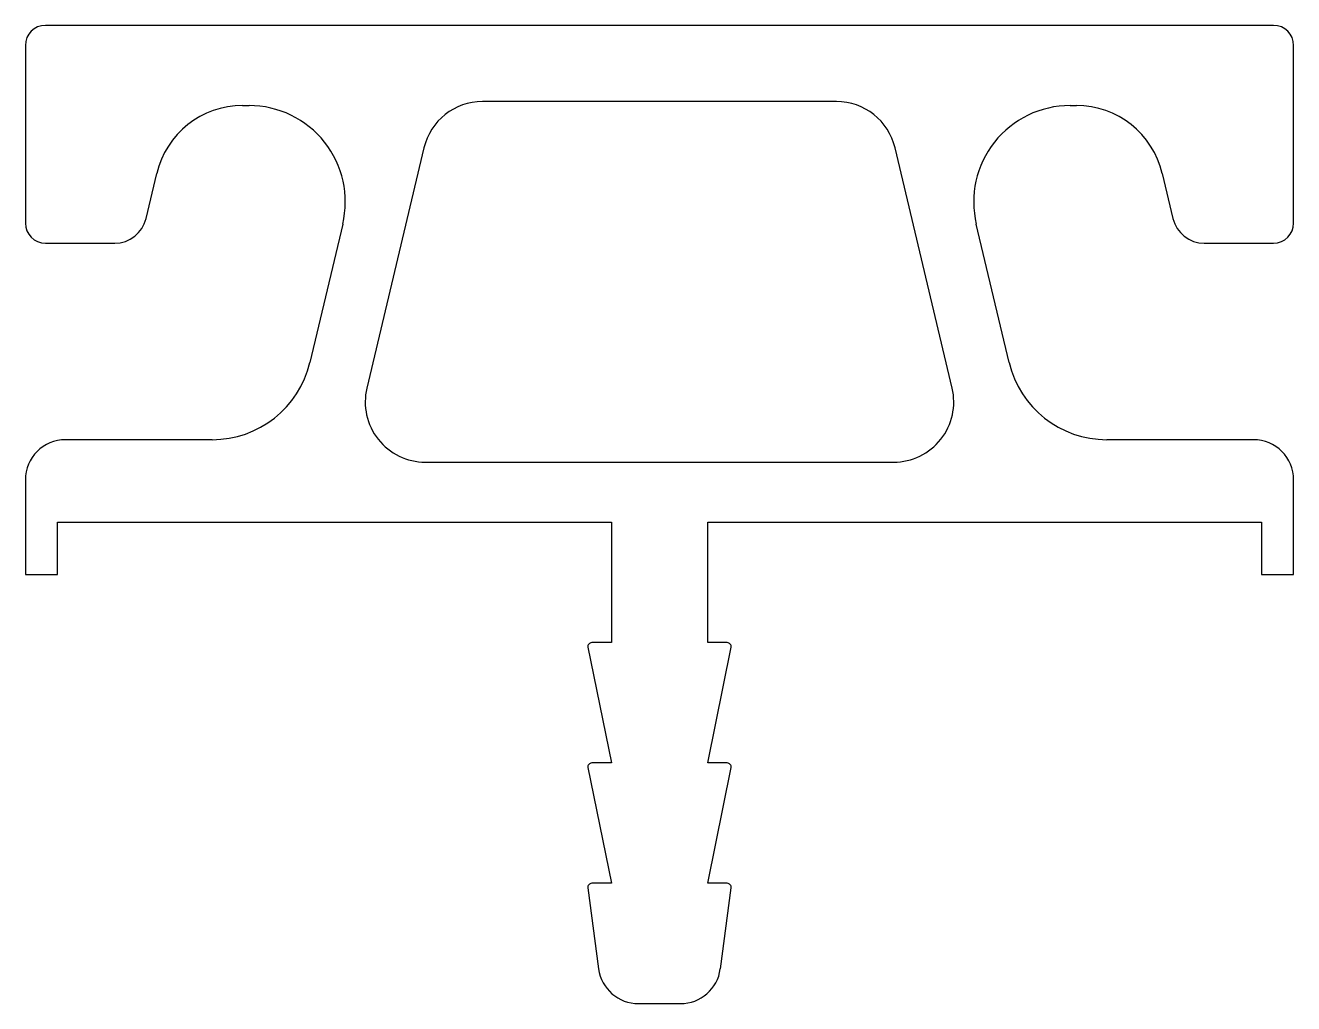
# Model space of a CAD drawing. Extents: x 1669.5 to 1701.1, y 202.9 to 227.3.
import ezdxf

# ---------------------------------------------------------------- set-up
doc = ezdxf.new("R2010")
doc.units = 0
doc.header["$LTSCALE"] = 15
doc.layers.add('CIZGI', color=7, linetype='CONTINUOUS')

msp = doc.modelspace()

# ---------------------------------------------------------------- linework, layer by layer
at = {"layer": 'CIZGI', "ltscale": 0.05}
for p, q in [((1700.611, 227.3), (1670.011, 227.3)), ((1669.511, 226.8), (1669.511, 222.37)), ((1701.111, 222.37), (1701.111, 226.8)), ((1689.72, 225.4), (1680.901, 225.4)), ((1674.924, 225.3), (1675.083, 225.3)), ((1695.539, 225.3), (1695.698, 225.3)), ((1679.442, 224.247), (1678.019, 218.257)), ((1692.602, 218.257), (1691.18, 224.247)), ((1672.517, 222.485), (1672.784, 223.608)), ((1697.838, 223.608), (1698.105, 222.485)), ((1677.418, 222.346), (1676.598, 218.892)), ((1694.024, 218.892), (1693.204, 222.346)), ((1670.011, 221.87), (1671.739, 221.87)), ((1698.883, 221.87), (1700.611, 221.87)), ((1674.165, 216.97), (1670.511, 216.97)), ((1700.111, 216.97), (1696.456, 216.97)), ((1679.479, 216.41), (1691.143, 216.41)), ((1669.511, 215.97), (1669.511, 213.61)), ((1701.111, 213.61), (1701.111, 215.97)), ((1670.311, 214.91), (1684.111, 214.91)), ((1670.311, 213.61), (1670.311, 214.91)), ((1684.111, 214.91), (1684.111, 211.91)), ((1686.511, 214.91), (1700.311, 214.91)), ((1686.511, 211.91), (1686.511, 214.91)), ((1700.311, 214.91), (1700.311, 213.61)), ((1669.511, 213.61), (1670.311, 213.61)), ((1700.311, 213.61), (1701.111, 213.61)), ((1683.526, 211.797), (1684.111, 208.91)), ((1684.111, 211.91), (1683.625, 211.91)), ((1686.997, 211.91), (1686.511, 211.91)), ((1686.511, 208.91), (1687.096, 211.797)), ((1684.111, 208.91), (1683.625, 208.91)), ((1686.997, 208.91), (1686.511, 208.91)), ((1683.526, 208.797), (1684.111, 205.91)), ((1686.511, 205.91), (1687.096, 208.797)), ((1683.526, 205.797), (1683.795, 203.778)), ((1684.111, 205.91), (1683.625, 205.91)), ((1686.997, 205.91), (1686.511, 205.91)), ((1686.827, 203.778), (1687.096, 205.797)), ((1684.786, 202.91), (1685.835, 202.91))]:
    msp.add_line(p, q, dxfattribs=at)
for centre, radius, start, end in [((1670.011, 226.8), 0.5, 90, 180), ((1670.011, 226.8), 0.5, 90, 180), ((1700.611, 226.8), 0.5, 0, 90), ((1680.901, 223.9), 1.5, 90, 166.6405), ((1689.72, 223.9), 1.5, 13.3595, 90), ((1674.924, 223.1), 2.2, 90, 166.6405), ((1675.083, 222.9), 2.4, 346.6405, 90), ((1695.539, 222.9), 2.4, 90, 193.3595), ((1695.698, 223.1), 2.2, 13.3595, 90), ((1671.739, 222.67), 0.8, 270, 346.6405), ((1698.883, 222.67), 0.8, 193.3595, 270), ((1670.011, 222.37), 0.5, 180, 270), ((1700.611, 222.37), 0.5, 270, 0), ((1674.165, 219.47), 2.5, 270, 346.6405), ((1696.456, 219.47), 2.5, 193.3595, 270), ((1679.479, 217.91), 1.5, 166.6405, 270), ((1691.143, 217.91), 1.5, 270, 13.3595), ((1670.511, 215.97), 1, 90, 180), ((1700.111, 215.97), 1, 0, 90), ((1683.625, 211.81), 0.1, 90, 187.5946), ((1686.997, 211.81), 0.1, 352.4054, 90), ((1683.625, 208.81), 0.1, 90, 187.5946), ((1686.997, 208.81), 0.1, 352.4054, 90), ((1683.625, 205.81), 0.1, 90, 187.5946), ((1686.997, 205.81), 0.1, 352.4054, 90), ((1684.786, 203.91), 1, 187.5946, 270), ((1685.835, 203.91), 1, 270, 352.4054)]:
    msp.add_arc(centre, radius, start, end, dxfattribs=at)

doc.saveas('drawing.dxf')
